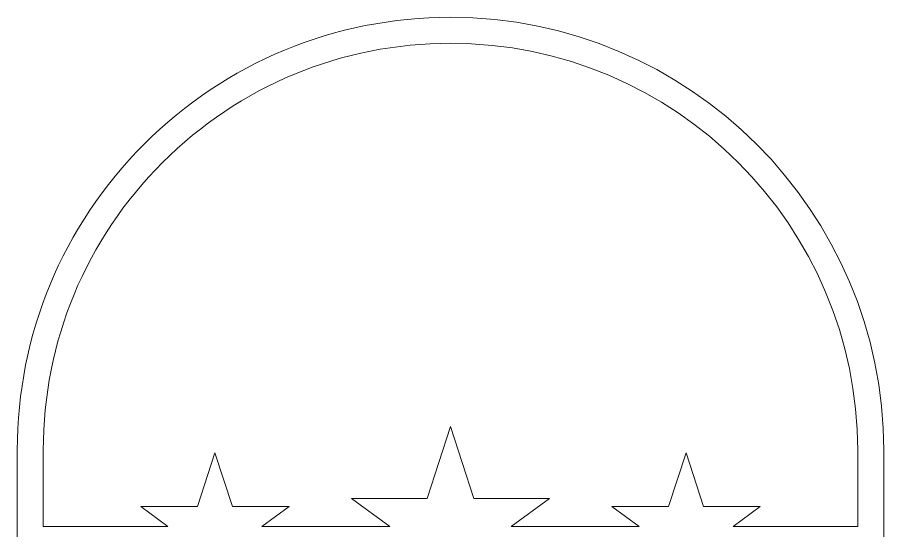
# Model space of a CAD drawing. Header units: centimetres. Extents: x 3.9 to 10, y -19.3 to -0.7.
# Drawn here: x 3.92 to 10.05, y -4.3 to -0.67 of the extents above; entities that cross this region are included whole.
import ezdxf

# ---------------------------------------------------------------- set-up
doc = ezdxf.new("R2010")
doc.units = ezdxf.units.CM
doc.header["$MEASUREMENT"] = 0
doc.layers.add('Layer 1', color=7, linetype='Continuous')

# ---------------------------------------------------------------- blocks, each defined once
blk = doc.blocks.new('block 2')
at = {"layer": 'Layer 1', "lineweight": 0}
for points, knots in [([(6.985, -0.6655), (6.1673, -0.6655), (5.3985, -0.984), (4.8203, -1.5622), (4.2423, -2.1402), (3.9239, -2.9089), (3.9239, -3.7266), (3.9239, -3.7266), (3.9239, -19.3495), (3.9239, -19.3495), (3.9239, -19.3495), (10.0461, -19.3495), (10.0461, -19.3495), (10.0461, -19.3495), (10.0461, -3.7266), (10.0461, -3.7266), (10.0461, -2.0387), (8.6729, -0.6655), (6.985, -0.6655)], [0, 0, 0, 0, 1, 1, 1, 2, 2, 2, 3, 3, 3, 4, 4, 4, 5, 5, 5, 6, 6, 6, 6]), ([(4.9501, -1.6919), (5.4936, -1.1484), (6.2163, -0.8491), (6.985, -0.8491), (8.5717, -0.8491), (9.8625, -2.14), (9.8625, -3.7266), (9.8625, -3.7266), (9.8625, -4.2646), (9.8625, -4.2646), (9.8625, -4.2646), (8.9819, -4.2646), (8.9819, -4.2646), (8.9819, -4.2646), (9.1742, -4.1248), (9.1742, -4.1248), (9.1742, -4.1248), (8.7737, -4.1248), (8.7737, -4.1248), (8.7737, -4.1248), (8.65, -3.744), (8.65, -3.744), (8.65, -3.744), (8.5262, -4.1248), (8.5262, -4.1248), (8.5262, -4.1248), (8.1258, -4.1248), (8.1258, -4.1248), (8.1258, -4.1248), (8.3181, -4.2646), (8.3181, -4.2646), (8.3181, -4.2646), (7.414, -4.2646), (7.414, -4.2646), (7.414, -4.2646), (7.6848, -4.0678), (7.6848, -4.0678), (7.6848, -4.0678), (7.1502, -4.0678), (7.1502, -4.0678), (7.1502, -4.0678), (6.985, -3.5593), (6.985, -3.5593), (6.985, -3.5593), (6.8198, -4.0678), (6.8198, -4.0678), (6.8198, -4.0678), (6.2852, -4.0678), (6.2852, -4.0678), (6.2852, -4.0678), (6.556, -4.2646), (6.556, -4.2646), (6.556, -4.2646), (5.6519, -4.2646), (5.6519, -4.2646), (5.6519, -4.2646), (5.8442, -4.1248), (5.8442, -4.1248), (5.8442, -4.1248), (5.4438, -4.1248), (5.4438, -4.1248), (5.4438, -4.1248), (5.32, -3.744), (5.32, -3.744), (5.32, -3.744), (5.1963, -4.1248), (5.1963, -4.1248), (5.1963, -4.1248), (4.7958, -4.1248), (4.7958, -4.1248), (4.7958, -4.1248), (4.9881, -4.2646), (4.9881, -4.2646), (4.9881, -4.2646), (4.1075, -4.2646), (4.1075, -4.2646), (4.1075, -4.2646), (4.1075, -3.7266), (4.1075, -3.7266), (4.1075, -2.9579), (4.4067, -2.2353), (4.9501, -1.6919)], [0, 0, 0, 0, 1, 1, 1, 2, 2, 2, 3, 3, 3, 4, 4, 4, 5, 5, 5, 6, 6, 6, 7, 7, 7, 8, 8, 8, 9, 9, 9, 10, 10, 10, 11, 11, 11, 12, 12, 12, 13, 13, 13, 14, 14, 14, 15, 15, 15, 16, 16, 16, 17, 17, 17, 18, 18, 18, 19, 19, 19, 20, 20, 20, 21, 21, 21, 22, 22, 22, 23, 23, 23, 24, 24, 24, 25, 25, 25, 26, 26, 26, 27, 27, 27, 27])]:
    blk.add_open_spline(points, degree=3, knots=knots, dxfattribs=at)

msp = doc.modelspace()

# ---------------------------------------------------------------- block references
at = {"layer": 'Layer 1'}
msp.add_blockref('block 2', (0, 0), dxfattribs=at)

doc.saveas('drawing.dxf')
